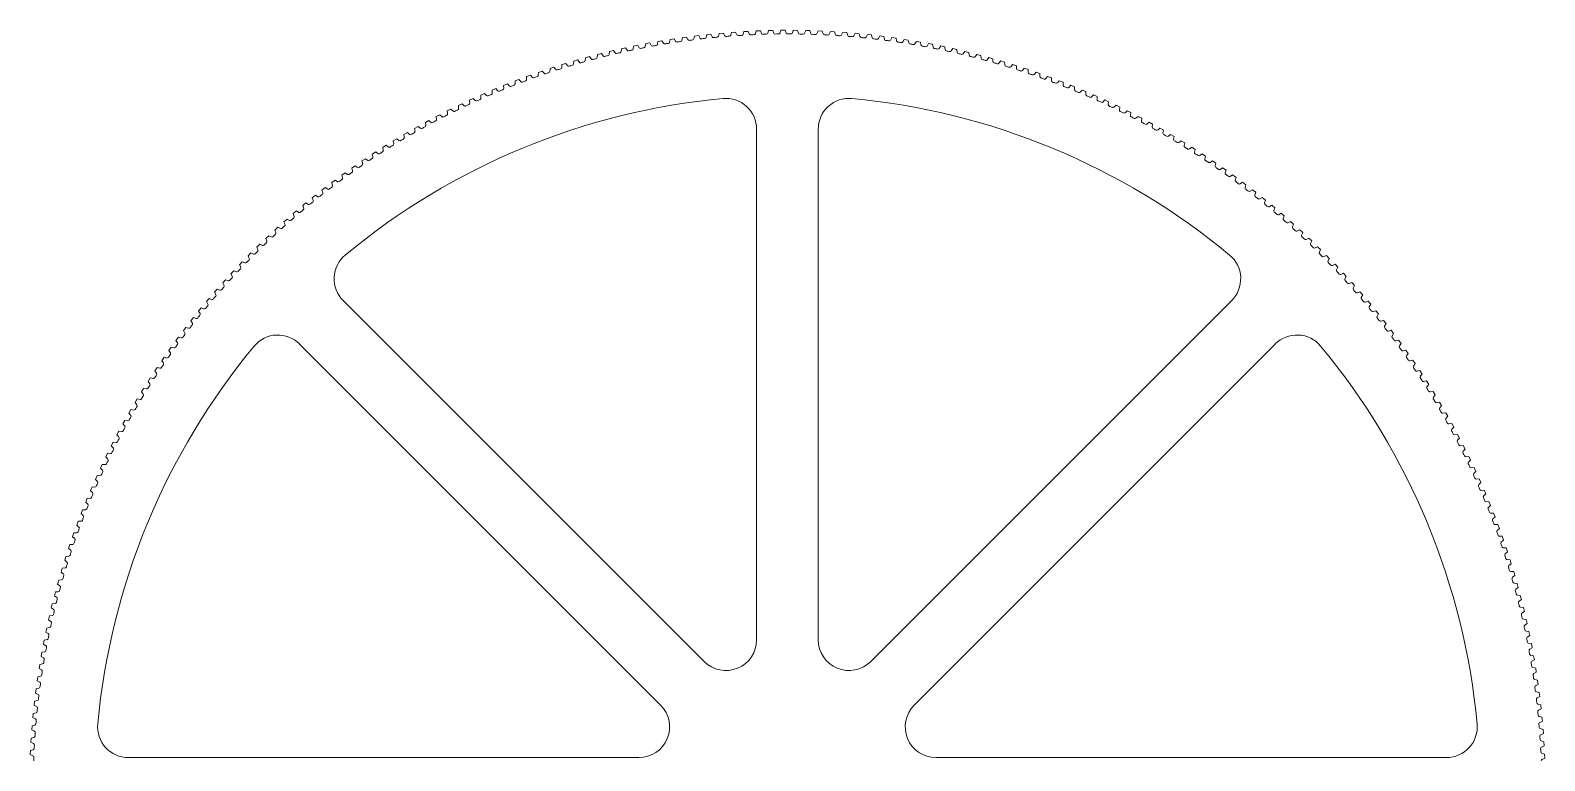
# Model space of a CAD drawing. Header units: millimetres. Extents: x -123 to 123, y -123 to 123.
# Drawn here: x -123 to 123, y 4.5 to 123.1 of the extents above; entities that cross this region are included whole.
import ezdxf

# ---------------------------------------------------------------- set-up
doc = ezdxf.new("R2010")
doc.units = ezdxf.units.MM

msp = doc.modelspace()

# ---------------------------------------------------------------- linework, layer by layer
at = {"color": 7, "linetype": 'Continuous', "lineweight": 15}
for p, q in [((-5.07, 123.04), (-5.21, 122.59)), ((-4.4, 123.06), (-5.07, 123.04)), ((-4.22, 122.63), (-4.4, 123.06)), ((-3.06, 123.1), (-3.21, 122.66)), ((-2.39, 123.12), (-3.06, 123.1)), ((-2.22, 122.68), (-2.39, 123.12)), ((-1.05, 123.14), (-1.21, 122.69)), ((-0.38, 123.14), (-1.05, 123.14)), ((-0.22, 122.7), (-0.38, 123.14)), ((0.96, 123.14), (0.8, 122.7)), ((1.63, 123.13), (0.96, 123.14)), ((1.79, 122.69), (1.63, 123.13)), ((2.97, 123.1), (2.8, 122.67)), ((3.64, 123.09), (2.97, 123.1)), ((3.79, 122.64), (3.64, 123.09)), ((4.98, 123.04), (4.8, 122.61)), ((5.65, 123.01), (4.98, 123.04)), ((-24.99, 120.58), (-25.06, 120.11)), ((-24.33, 120.71), (-24.99, 120.58)), ((-24.09, 120.31), (-24.33, 120.71)), ((-23.02, 120.97), (-23.1, 120.51)), ((-22.36, 121.09), (-23.02, 120.97)), ((-22.12, 120.69), (-22.36, 121.09)), ((-21.04, 121.33), (-21.13, 120.87)), ((-20.38, 121.44), (-21.04, 121.33)), ((-20.15, 121.03), (-20.38, 121.44)), ((-19.06, 121.66), (-19.15, 121.2)), ((-18.4, 121.76), (-19.06, 121.66)), ((-18.17, 121.35), (-18.4, 121.76)), ((-17.07, 121.95), (-17.17, 121.49)), ((-16.41, 122.04), (-17.07, 121.95)), ((-16.19, 121.63), (-16.41, 122.04)), ((-15.08, 122.21), (-15.18, 121.76)), ((-14.41, 122.29), (-15.08, 122.21)), ((-14.2, 121.88), (-14.41, 122.29)), ((-13.08, 122.44), (-13.2, 121.99)), ((-12.42, 122.51), (-13.08, 122.44)), ((-12.21, 122.09), (-12.42, 122.51)), ((-11.08, 122.64), (-11.2, 122.19)), ((-10.41, 122.7), (-11.08, 122.64)), ((-10.22, 122.27), (-10.41, 122.7)), ((-9.08, 122.8), (-9.21, 122.35)), ((-8.41, 122.85), (-9.08, 122.8)), ((-8.22, 122.42), (-8.41, 122.85)), ((-7.07, 122.94), (-7.21, 122.49)), ((-6.4, 122.97), (-7.07, 122.94)), ((-6.22, 122.54), (-6.4, 122.97)), ((5.79, 122.56), (5.65, 123.01)), ((6.99, 122.94), (6.8, 122.51)), ((7.65, 122.9), (6.99, 122.94)), ((7.79, 122.45), (7.65, 122.9)), ((8.99, 122.81), (8.8, 122.38)), ((9.66, 122.76), (8.99, 122.81)), ((9.79, 122.31), (9.66, 122.76)), ((10.99, 122.65), (10.79, 122.22)), ((11.66, 122.59), (10.99, 122.65)), ((11.78, 122.13), (11.66, 122.59)), ((12.99, 122.45), (12.79, 122.03)), ((13.66, 122.38), (12.99, 122.45)), ((13.77, 121.92), (13.66, 122.38)), ((14.99, 122.22), (14.78, 121.81)), ((15.66, 122.14), (14.99, 122.22)), ((15.76, 121.68), (15.66, 122.14)), ((16.98, 121.96), (16.76, 121.55)), ((17.65, 121.87), (16.98, 121.96)), ((17.74, 121.41), (17.65, 121.87)), ((18.97, 121.67), (18.74, 121.26)), ((19.63, 121.56), (18.97, 121.67)), ((19.72, 121.1), (19.63, 121.56)), ((20.95, 121.34), (20.72, 120.94)), ((21.61, 121.23), (20.95, 121.34)), ((21.7, 120.77), (21.61, 121.23)), ((22.93, 120.99), (22.69, 120.58)), ((23.59, 120.86), (22.93, 120.99)), ((23.66, 120.4), (23.59, 120.86)), ((24.9, 120.6), (24.66, 120.2)), ((25.56, 120.46), (24.9, 120.6)), ((-34.73, 118.14), (-34.77, 117.67)), ((-34.09, 118.33), (-34.73, 118.14)), ((-33.81, 117.95), (-34.09, 118.33)), ((-32.8, 118.69), (-32.84, 118.22)), ((-32.16, 118.87), (-32.8, 118.69)), ((-31.88, 118.48), (-32.16, 118.87)), ((-30.86, 119.21), (-30.91, 118.74)), ((-30.21, 119.38), (-30.86, 119.21)), ((-29.95, 118.99), (-30.21, 119.38)), ((-28.91, 119.7), (-28.97, 119.23)), ((-28.26, 119.85), (-28.91, 119.7)), ((-28, 119.46), (-28.26, 119.85)), ((-26.95, 120.15), (-27.02, 119.69)), ((-26.3, 120.3), (-26.95, 120.15)), ((-26.05, 119.9), (-26.3, 120.3)), ((25.63, 119.99), (25.56, 120.46)), ((26.87, 120.17), (26.61, 119.78)), ((27.52, 120.03), (26.87, 120.17)), ((27.58, 119.56), (27.52, 120.03)), ((28.83, 119.72), (28.57, 119.33)), ((29.48, 119.56), (28.83, 119.72)), ((29.53, 119.09), (29.48, 119.56)), ((30.78, 119.23), (30.51, 118.85)), ((31.42, 119.06), (30.78, 119.23)), ((31.47, 118.6), (31.42, 119.06)), ((32.72, 118.71), (32.44, 118.33)), ((33.36, 118.53), (32.72, 118.71)), ((33.4, 118.07), (33.36, 118.53)), ((34.65, 118.16), (34.37, 117.79)), ((35.29, 117.97), (34.65, 118.16)), ((-41.74, 115.85), (-42.37, 115.62)), ((-41.44, 115.49), (-41.74, 115.85)), ((-40.47, 116.3), (-40.48, 115.83)), ((-39.84, 116.52), (-40.47, 116.3)), ((-39.55, 116.15), (-39.84, 116.52)), ((-38.57, 116.94), (-38.59, 116.47)), ((-37.93, 117.15), (-38.57, 116.94)), ((-37.65, 116.78), (-37.93, 117.15)), ((-36.66, 117.56), (-36.68, 117.09)), ((-36.02, 117.75), (-36.66, 117.56)), ((-35.73, 117.38), (-36.02, 117.75)), ((35.32, 117.51), (35.29, 117.97)), ((36.57, 117.58), (36.29, 117.21)), ((37.21, 117.38), (36.57, 117.58)), ((37.23, 116.91), (37.21, 117.38)), ((38.49, 116.97), (38.2, 116.6)), ((39.12, 116.76), (38.49, 116.97)), ((39.14, 116.29), (39.12, 116.76)), ((40.39, 116.33), (40.09, 115.96)), ((41.02, 116.11), (40.39, 116.33)), ((41.03, 115.64), (41.02, 116.11)), ((42.28, 115.65), (41.98, 115.29)), ((42.91, 115.42), (42.28, 115.65)), ((-47.36, 113.67), (-47.98, 113.41)), ((-47.98, 113.41), (-47.95, 112.94)), ((-47.04, 113.32), (-47.36, 113.67)), ((-45.5, 114.43), (-46.12, 114.18)), ((-46.12, 114.18), (-46.1, 113.71)), ((-45.18, 114.08), (-45.5, 114.43)), ((-43.62, 115.15), (-44.25, 114.92)), ((-44.25, 114.92), (-44.24, 114.45)), ((-43.32, 114.8), (-43.62, 115.15)), ((-42.37, 115.62), (-42.37, 115.15)), ((42.91, 114.95), (42.91, 115.42)), ((44.17, 114.95), (43.86, 114.59)), ((44.79, 114.7), (44.17, 114.95)), ((44.78, 114.24), (44.79, 114.7)), ((46.04, 114.21), (45.72, 113.86)), ((46.66, 113.96), (46.04, 114.21)), ((46.64, 113.49), (46.66, 113.96)), ((47.89, 113.44), (47.57, 113.1)), ((48.51, 113.18), (47.89, 113.44)), ((-52.86, 111.22), (-53.47, 110.93)), ((-53.47, 110.93), (-53.42, 110.46)), ((-52.53, 110.89), (-52.86, 111.22)), ((-51.04, 112.06), (-51.65, 111.78)), ((-51.65, 111.78), (-51.61, 111.32)), ((-50.71, 111.73), (-51.04, 112.06)), ((-49.21, 112.88), (-49.82, 112.61)), ((-49.82, 112.61), (-49.79, 112.14)), ((-48.88, 112.54), (-49.21, 112.88)), ((48.49, 112.71), (48.51, 113.18)), ((49.74, 112.65), (49.41, 112.31)), ((50.35, 112.38), (49.74, 112.65)), ((50.32, 111.91), (50.35, 112.38)), ((51.57, 111.82), (51.24, 111.49)), ((52.18, 111.54), (51.57, 111.82)), ((52.14, 111.07), (52.18, 111.54)), ((53.39, 110.96), (53.05, 110.64)), ((53.99, 110.67), (53.39, 110.96)), ((-58.24, 108.5), (-58.83, 108.18)), ((-57.89, 108.18), (-58.24, 108.5)), ((-56.46, 109.43), (-57.06, 109.12)), ((-57.06, 109.12), (-57, 108.66)), ((-56.12, 109.11), (-56.46, 109.43)), ((-54.67, 110.34), (-55.27, 110.04)), ((-55.27, 110.04), (-55.22, 109.57)), ((-54.33, 110.02), (-54.67, 110.34)), ((53.94, 110.21), (53.99, 110.67)), ((55.19, 110.08), (54.85, 109.76)), ((55.79, 109.78), (55.19, 110.08)), ((55.74, 109.31), (55.79, 109.78)), ((56.98, 109.16), (56.63, 108.85)), ((57.57, 108.85), (56.98, 109.16)), ((57.51, 108.39), (57.57, 108.85)), ((-61.75, 106.54), (-62.33, 106.2)), ((-62.33, 106.2), (-62.25, 105.74)), ((-61.39, 106.24), (-61.75, 106.54)), ((-60.01, 107.53), (-60.59, 107.2)), ((-60.59, 107.2), (-60.51, 106.74)), ((-59.65, 107.22), (-60.01, 107.53)), ((-58.83, 108.18), (-58.76, 107.71)), ((-5, 24.14), (-5, 107.08)), ((5, 107.08), (5, 24.14)), ((58.76, 108.22), (58.4, 107.91)), ((59.34, 107.9), (58.76, 108.22)), ((59.27, 107.43), (59.34, 107.9)), ((60.51, 107.25), (60.16, 106.94)), ((61.1, 106.91), (60.51, 107.25)), ((61.02, 106.45), (61.1, 106.91)), ((62.26, 106.24), (61.89, 105.95)), ((62.83, 105.9), (62.26, 106.24)), ((62.75, 105.44), (62.83, 105.9)), ((-66.89, 103.39), (-67.45, 103.02)), ((-66.52, 103.1), (-66.89, 103.39)), ((-65.2, 104.46), (-65.76, 104.11)), ((-65.76, 104.11), (-65.67, 103.65)), ((-64.83, 104.18), (-65.2, 104.46)), ((-63.48, 105.51), (-64.06, 105.17)), ((-64.06, 105.17), (-63.97, 104.71)), ((-63.12, 105.22), (-63.48, 105.51)), ((63.98, 105.21), (63.61, 104.92)), ((64.55, 104.86), (63.98, 105.21)), ((64.46, 104.4), (64.55, 104.86)), ((65.69, 104.16), (65.32, 103.87)), ((66.26, 103.8), (65.69, 104.16)), ((66.15, 103.34), (66.26, 103.8)), ((-70.23, 101.15), (-70.78, 100.77)), ((-69.85, 100.88), (-70.23, 101.15)), ((-68.57, 102.28), (-69.13, 101.91)), ((-69.13, 101.91), (-69.01, 101.45)), ((-68.19, 102.01), (-68.57, 102.28)), ((-67.45, 103.02), (-67.35, 102.56)), ((67.38, 103.07), (67, 102.79)), ((67.94, 102.7), (67.38, 103.07)), ((67.83, 102.24), (67.94, 102.7)), ((69.05, 101.96), (68.67, 101.68)), ((69.61, 101.58), (69.05, 101.96)), ((69.49, 101.12), (69.61, 101.58)), ((-73.49, 98.8), (-74.03, 98.4)), ((-73.1, 98.55), (-73.49, 98.8)), ((-71.87, 99.99), (-72.42, 99.6)), ((-72.42, 99.6), (-72.29, 99.15)), ((-71.48, 99.73), (-71.87, 99.99)), ((-70.78, 100.77), (-70.66, 100.31)), ((70.71, 100.82), (70.32, 100.55)), ((71.26, 100.43), (70.71, 100.82)), ((71.13, 99.98), (71.26, 100.43)), ((72.34, 99.65), (71.95, 99.39)), ((72.89, 99.25), (72.34, 99.65)), ((72.76, 98.8), (72.89, 99.25)), ((73.96, 98.45), (73.57, 98.2)), ((74.5, 98.05), (73.96, 98.45)), ((-76.68, 96.35), (-77.2, 95.93)), ((-76.28, 96.11), (-76.68, 96.35)), ((-75.1, 97.59), (-75.63, 97.18)), ((-75.63, 97.18), (-75.48, 96.73)), ((-74.7, 97.34), (-75.1, 97.59)), ((-74.03, 98.4), (-73.9, 97.95)), ((74.36, 97.6), (74.5, 98.05)), ((75.56, 97.23), (75.16, 96.99)), ((76.09, 96.82), (75.56, 97.23)), ((75.94, 96.38), (76.09, 96.82)), ((77.13, 95.99), (76.73, 95.75)), ((77.66, 95.57), (77.13, 95.99)), ((-79.78, 93.8), (-80.29, 93.36)), ((-79.37, 93.57), (-79.78, 93.8)), ((-78.24, 95.09), (-78.76, 94.66)), ((-78.76, 94.66), (-78.6, 94.22)), ((-77.84, 94.85), (-78.24, 95.09)), ((-77.2, 95.93), (-77.05, 95.49)), ((77.5, 95.12), (77.66, 95.57)), ((78.69, 94.72), (78.28, 94.48)), ((79.2, 94.29), (78.69, 94.72)), ((79.05, 93.85), (79.2, 94.29)), ((-82.8, 91.14), (-83.3, 90.69)), ((-82.39, 90.93), (-82.8, 91.14)), ((-81.3, 92.48), (-81.81, 92.04)), ((-81.81, 92.04), (-81.63, 91.6)), ((-80.89, 92.26), (-81.3, 92.48)), ((-80.29, 93.36), (-80.13, 92.92)), ((80.23, 93.42), (79.82, 93.19)), ((80.73, 92.98), (80.23, 93.42)), ((80.57, 92.54), (80.73, 92.98)), ((81.74, 92.1), (81.33, 91.88)), ((82.24, 91.65), (81.74, 92.1)), ((82.07, 91.22), (82.24, 91.65)), ((-84.28, 89.78), (-84.77, 89.32)), ((-84.77, 89.32), (-84.58, 88.89)), ((-83.86, 89.57), (-84.28, 89.78)), ((-83.3, 90.69), (-83.12, 90.26)), ((83.23, 90.75), (82.81, 90.54)), ((83.72, 90.3), (83.23, 90.75)), ((83.54, 89.86), (83.72, 90.3)), ((84.7, 89.38), (84.28, 89.17)), ((85.19, 88.92), (84.7, 89.38)), ((85, 88.49), (85.19, 88.92)), ((-87.16, 86.98), (-87.64, 86.51)), ((-87.64, 86.51), (-87.44, 86.08)), ((-86.74, 86.79), (-87.16, 86.98)), ((-85.73, 88.39), (-86.21, 87.93)), ((-86.21, 87.93), (-86.02, 87.5)), ((-85.31, 88.19), (-85.73, 88.39)), ((86.15, 87.99), (85.73, 87.79)), ((86.63, 87.52), (86.15, 87.99)), ((86.43, 87.09), (86.63, 87.52)), ((87.57, 86.57), (87.15, 86.38)), ((88.04, 86.09), (87.57, 86.57)), ((-89.96, 84.09), (-90.41, 83.6)), ((-89.52, 83.91), (-89.96, 84.09)), ((-88.57, 85.55), (-89.04, 85.07)), ((-89.04, 85.07), (-88.83, 84.64)), ((-88.14, 85.36), (-88.57, 85.55)), ((87.84, 85.67), (88.04, 86.09)), ((88.97, 85.13), (88.54, 84.94)), ((89.44, 84.64), (88.97, 85.13)), ((89.23, 84.22), (89.44, 84.64)), ((90.35, 83.67), (89.92, 83.49)), ((90.81, 83.17), (90.35, 83.67)), ((-91.32, 82.61), (-91.76, 82.11)), ((-91.76, 82.11), (-91.54, 81.7)), ((-90.88, 82.44), (-91.32, 82.61)), ((-90.41, 83.6), (-90.2, 83.18)), ((90.59, 82.76), (90.81, 83.17)), ((91.71, 82.18), (91.27, 82.01)), ((92.15, 81.68), (91.71, 82.18)), ((91.93, 81.27), (92.15, 81.68)), ((-93.96, 79.59), (-94.39, 79.08)), ((-94.39, 79.08), (-94.16, 78.67)), ((-93.52, 79.43), (-93.96, 79.59)), ((-92.65, 81.11), (-93.09, 80.61)), ((-93.09, 80.61), (-92.86, 80.2)), ((-92.21, 80.94), (-92.65, 81.11)), ((-72.18, 79.25), (-13.54, 20.61)), ((13.54, 20.61), (72.18, 79.25)), ((93.03, 80.67), (92.6, 80.51)), ((93.47, 80.17), (93.03, 80.67)), ((93.24, 79.76), (93.47, 80.17)), ((94.34, 79.14), (93.9, 78.98)), ((94.77, 78.63), (94.34, 79.14)), ((-96.51, 76.48), (-96.93, 75.95)), ((-96.06, 76.33), (-96.51, 76.48)), ((-95.25, 78.04), (-95.67, 77.53)), ((-95.67, 77.53), (-95.43, 77.12)), ((-94.81, 77.89), (-95.25, 78.04)), ((94.53, 78.22), (94.77, 78.63)), ((95.62, 77.59), (95.17, 77.44)), ((96.04, 77.07), (95.62, 77.59)), ((95.8, 76.67), (96.04, 77.07)), ((-97.75, 74.89), (-98.15, 74.36)), ((-98.15, 74.36), (-97.9, 73.97)), ((-97.3, 74.76), (-97.75, 74.89)), ((-96.93, 75.95), (-96.68, 75.55)), ((96.87, 76.02), (96.42, 75.88)), ((97.28, 75.49), (96.87, 76.02)), ((97.03, 75.1), (97.28, 75.49)), ((98.1, 74.43), (97.65, 74.29)), ((98.5, 73.9), (98.1, 74.43)), ((98.25, 73.5), (98.5, 73.9)), ((-100.14, 71.67), (-100.53, 71.12)), ((-99.69, 71.54), (-100.14, 71.67)), ((-98.95, 73.29), (-99.35, 72.75)), ((-99.35, 72.75), (-99.09, 72.36)), ((-98.5, 73.16), (-98.95, 73.29)), ((-20.61, 13.54), (-79.25, 72.18)), ((79.25, 72.18), (20.61, 13.54)), ((99.3, 72.82), (98.85, 72.69)), ((99.7, 72.28), (99.3, 72.82)), ((99.43, 71.89), (99.7, 72.28)), ((-101.29, 70.02), (-101.67, 69.47)), ((-101.67, 69.47), (-101.4, 69.09)), ((-100.84, 69.9), (-101.29, 70.02)), ((-100.53, 71.12), (-100.26, 70.73)), ((100.48, 71.19), (100.02, 71.07)), ((100.86, 70.64), (100.48, 71.19)), ((100.59, 70.26), (100.86, 70.64)), ((101.62, 69.54), (101.17, 69.43)), ((102, 68.99), (101.62, 69.54)), ((101.73, 68.61), (102, 68.99)), ((-103.53, 66.68), (-103.89, 66.11)), ((-103.07, 66.58), (-103.53, 66.68)), ((-102.42, 68.36), (-102.79, 67.8)), ((-102.79, 67.8), (-102.51, 67.42)), ((-101.97, 68.25), (-102.42, 68.36)), ((102.75, 67.87), (102.29, 67.77)), ((103.11, 67.31), (102.75, 67.87)), ((102.83, 66.94), (103.11, 67.31)), ((-104.6, 64.98), (-104.95, 64.41)), ((-104.95, 64.41), (-104.66, 64.04)), ((-104.14, 64.89), (-104.6, 64.98)), ((-103.89, 66.11), (-103.6, 65.74)), ((103.84, 66.19), (103.38, 66.09)), ((104.2, 65.62), (103.84, 66.19)), ((103.91, 65.25), (104.2, 65.62)), ((104.91, 64.48), (104.45, 64.39)), ((105.25, 63.91), (104.91, 64.48)), ((-106.66, 61.53), (-107, 60.95)), ((-106.2, 61.45), (-106.66, 61.53)), ((-105.65, 63.26), (-105.99, 62.69)), ((-105.99, 62.69), (-105.69, 62.33)), ((-105.18, 63.18), (-105.65, 63.26)), ((104.96, 63.55), (105.25, 63.91)), ((105.94, 62.76), (105.48, 62.68)), ((106.28, 62.19), (105.94, 62.76)), ((105.99, 61.82), (106.28, 62.19)), ((-107.65, 59.78), (-107.98, 59.2)), ((-107.98, 59.2), (-107.67, 58.84)), ((-107.19, 59.71), (-107.65, 59.78)), ((-107, 60.95), (-106.69, 60.59)), ((106.95, 61.03), (106.49, 60.95)), ((107.28, 60.44), (106.95, 61.03)), ((106.98, 60.09), (107.28, 60.44)), ((107.94, 59.27), (107.47, 59.2)), ((108.26, 58.69), (107.94, 59.27)), ((-108.62, 58.02), (-108.93, 57.43)), ((-108.93, 57.43), (-108.62, 57.08)), ((-108.15, 57.95), (-108.62, 58.02)), ((107.95, 58.33), (108.26, 58.69)), ((108.89, 57.5), (108.42, 57.44)), ((108.88, 56.56), (109.2, 56.91)), ((109.2, 56.91), (108.89, 57.5)), ((-110.45, 54.44), (-110.75, 53.84)), ((-109.98, 54.39), (-110.45, 54.44)), ((-109.55, 56.24), (-109.85, 55.64)), ((-109.85, 55.64), (-109.53, 55.3)), ((-109.08, 56.18), (-109.55, 56.24)), ((109.81, 55.72), (109.35, 55.66)), ((109.79, 54.78), (110.11, 55.12)), ((110.11, 55.12), (109.81, 55.72)), ((-111.32, 52.63), (-111.61, 52.03)), ((-111.61, 52.03), (-111.28, 51.69)), ((-110.86, 52.59), (-111.32, 52.63)), ((-110.75, 53.84), (-110.42, 53.5)), ((110.71, 53.92), (110.24, 53.87)), ((110.67, 52.98), (111, 53.32)), ((111, 53.32), (110.71, 53.92)), ((111.57, 52.11), (111.1, 52.07)), ((111.85, 51.5), (111.57, 52.11)), ((-112.17, 50.81), (-112.44, 50.2)), ((-112.44, 50.2), (-112.11, 49.87)), ((-111.7, 50.77), (-112.17, 50.81)), ((111.52, 51.17), (111.85, 51.5)), ((112.41, 50.28), (111.94, 50.25)), ((112.34, 49.34), (112.68, 49.67)), ((112.68, 49.67), (112.41, 50.28)), ((-113.77, 47.12), (-114.02, 46.5)), ((-113.3, 47.1), (-113.77, 47.12)), ((-112.98, 48.97), (-113.25, 48.36)), ((-113.25, 48.36), (-112.91, 48.04)), ((-112.51, 48.95), (-112.98, 48.97)), ((113.21, 48.44), (112.74, 48.41)), ((113.13, 47.5), (113.48, 47.82)), ((113.48, 47.82), (113.21, 48.44)), ((-114.52, 45.26), (-114.77, 44.64)), ((-114.77, 44.64), (-114.41, 44.32)), ((-114.05, 45.25), (-114.52, 45.26)), ((-114.02, 46.5), (-113.68, 46.19)), ((113.99, 46.58), (113.52, 46.57)), ((113.89, 45.65), (114.24, 45.96)), ((114.24, 45.96), (113.99, 46.58)), ((114.73, 44.72), (114.26, 44.71)), ((114.98, 44.09), (114.73, 44.72)), ((-115.24, 43.38), (-115.48, 42.76)), ((-115.48, 42.76), (-115.12, 42.45)), ((-114.78, 43.38), (-115.24, 43.38)), ((114.62, 43.78), (114.98, 44.09)), ((115.45, 42.84), (114.98, 42.84)), ((115.32, 41.91), (115.68, 42.21)), ((115.68, 42.21), (115.45, 42.84)), ((-116.6, 39.6), (-116.81, 38.97)), ((-116.13, 39.61), (-116.6, 39.6)), ((-115.94, 41.5), (-116.16, 40.87)), ((-116.16, 40.87), (-115.8, 40.57)), ((-115.47, 41.5), (-115.94, 41.5)), ((116.13, 40.95), (115.66, 40.95)), ((115.99, 40.02), (116.35, 40.32)), ((116.35, 40.32), (116.13, 40.95)), ((-117.23, 37.69), (-117.43, 37.05)), ((-117.43, 37.05), (-117.06, 36.77)), ((-116.76, 37.71), (-117.23, 37.69)), ((-116.81, 38.97), (-116.45, 38.67)), ((116.78, 39.05), (116.32, 39.06)), ((116.63, 38.12), (117, 38.41)), ((117, 38.41), (116.78, 39.05)), ((117.41, 37.14), (116.94, 37.16)), ((117.61, 36.5), (117.41, 37.14)), ((-117.83, 35.77), (-118.02, 35.13)), ((-118.02, 35.13), (-117.65, 34.85)), ((-117.36, 35.8), (-117.83, 35.77)), ((117.23, 36.21), (117.61, 36.5)), ((118, 35.22), (117.53, 35.25)), ((117.81, 34.29), (118.19, 34.57)), ((118.19, 34.57), (118, 35.22)), ((-118.4, 33.85), (-118.58, 33.2)), ((-118.58, 33.2), (-118.2, 32.93)), ((-117.93, 33.88), (-118.4, 33.85)), ((118.56, 33.29), (118.09, 33.32)), ((118.35, 32.37), (118.74, 32.64)), ((118.74, 32.64), (118.56, 33.29)), ((-119.44, 29.96), (-119.6, 29.31)), ((-118.97, 30.01), (-119.44, 29.96)), ((-118.93, 31.91), (-119.11, 31.26)), ((-119.11, 31.26), (-118.72, 30.99)), ((-118.47, 31.95), (-118.93, 31.91)), ((119.08, 31.35), (118.62, 31.39)), ((118.87, 30.43), (119.25, 30.7)), ((119.25, 30.7), (119.08, 31.35)), ((-119.91, 28.01), (-120.06, 27.36)), ((-120.06, 27.36), (-119.67, 27.1)), ((-119.45, 28.07), (-119.91, 28.01)), ((-119.6, 29.31), (-119.21, 29.05)), ((119.58, 29.4), (119.11, 29.45)), ((119.35, 28.49), (119.74, 28.75)), ((119.74, 28.75), (119.58, 29.4)), ((120.04, 27.44), (119.58, 27.5)), ((120.19, 26.79), (120.04, 27.44)), ((-120.35, 26.05), (-120.49, 25.4)), ((-120.49, 25.4), (-120.1, 25.15)), ((-119.89, 26.12), (-120.35, 26.05)), ((119.8, 26.54), (120.19, 26.79)), ((120.47, 25.48), (120.01, 25.55)), ((120.21, 24.58), (120.61, 24.83)), ((120.61, 24.83), (120.47, 25.48)), ((-120.68, 22.19), (-121.14, 22.11)), ((-120.76, 24.08), (-120.89, 23.43)), ((-120.89, 23.43), (-120.49, 23.18)), ((-120.3, 24.16), (-120.76, 24.08)), ((120.87, 23.51), (120.41, 23.59)), ((120.6, 22.61), (121, 22.85)), ((121, 22.85), (120.87, 23.51)), ((-121.48, 20.13), (-121.59, 19.47)), ((-121.02, 20.22), (-121.48, 20.13)), ((-121.14, 22.11), (-121.26, 21.45)), ((-121.26, 21.45), (-120.85, 21.21)), ((121.24, 21.54), (120.78, 21.62)), ((120.95, 20.64), (121.36, 20.88)), ((121.36, 20.88), (121.24, 21.54)), ((-121.8, 18.14), (-121.89, 17.48)), ((-121.89, 17.48), (-121.48, 17.26)), ((-121.34, 18.24), (-121.8, 18.14)), ((-121.59, 19.47), (-121.18, 19.24)), ((121.58, 19.55), (121.12, 19.64)), ((121.27, 18.67), (121.68, 18.89)), ((121.88, 17.57), (121.42, 17.67)), ((121.68, 18.89), (121.58, 19.55)), ((121.97, 16.9), (121.88, 17.57)), ((-122.08, 16.15), (-122.16, 15.49)), ((-122.16, 15.49), (-121.75, 15.27)), ((-121.62, 16.26), (-122.08, 16.15)), ((121.56, 16.68), (121.97, 16.9)), ((122.15, 15.58), (121.69, 15.68)), ((121.82, 14.7), (122.23, 14.91)), ((122.23, 14.91), (122.15, 15.58)), ((-122.32, 14.16), (-122.4, 13.49)), ((-122.4, 13.49), (-121.98, 13.29)), ((-121.87, 14.27), (-122.32, 14.16)), ((122.39, 13.58), (121.93, 13.69)), ((122.04, 12.71), (122.46, 12.92)), ((122.46, 12.92), (122.39, 13.58)), ((-122.72, 10.16), (-122.77, 9.49)), ((-122.27, 10.29), (-122.72, 10.16)), ((-122.54, 12.16), (-122.6, 11.49)), ((-122.6, 11.49), (-122.18, 11.29)), ((-122.08, 12.28), (-122.54, 12.16)), ((122.59, 11.58), (122.14, 11.7)), ((122.23, 10.71), (122.66, 10.91)), ((122.66, 10.91), (122.59, 11.58)), ((-122.87, 8.16), (-122.91, 7.49)), ((-122.91, 7.49), (-122.48, 7.3)), ((-122.42, 8.29), (-122.87, 8.16)), ((-122.77, 9.49), (-122.35, 9.3)), ((122.77, 9.58), (122.32, 9.71)), ((122.39, 8.72), (122.82, 8.91)), ((122.91, 7.58), (122.46, 7.71)), ((122.82, 8.91), (122.77, 9.58)), ((122.95, 6.91), (122.91, 7.58)), ((-122.99, 6.15), (-123.02, 5.48)), ((-123.02, 5.48), (-122.59, 5.3)), ((-122.54, 6.29), (-122.99, 6.15)), ((-107.08, 5), (-24.14, 5)), ((24.14, 5), (107.08, 5)), ((122.52, 6.72), (122.95, 6.91)), ((123.01, 5.57), (122.57, 5.71)), ((123.04, 4.9), (123.01, 5.57)), ((122.61, 4.72), (123.04, 4.9))]:
    msp.add_line(p, q, dxfattribs=at)
for centre, radius, start, end in [((-21.92, 120.81), 0.23, 210.6178, 280.2857), ((0, 0), 122.55, 100.0148, 100.2857), ((-21.35, 120.91), 0.23, 280.0148, 349.6827), ((-19.95, 121.15), 0.23, 209.6827, 279.3506), ((0, 0), 122.55, 99.0798, 99.3506), ((-19.38, 121.24), 0.23, 279.0798, 348.7477), ((-17.97, 121.46), 0.23, 208.7477, 278.4156), ((0, 0), 122.55, 98.1447, 98.4156), ((-17.39, 121.54), 0.23, 278.1447, 347.8126), ((-15.98, 121.73), 0.23, 207.8126, 277.4805), ((0, 0), 122.55, 97.2096, 97.4805), ((-15.41, 121.81), 0.23, 277.2096, 346.8775), ((-14, 121.98), 0.23, 206.8775, 276.5455), ((0, 0), 122.55, 96.2746, 96.5455), ((-13.42, 122.04), 0.23, 276.2746, 345.9425), ((-12, 122.19), 0.23, 205.9425, 275.6104), ((0, 0), 122.55, 95.3395, 95.6104), ((-11.43, 122.25), 0.23, 275.3395, 345.0074), ((-10.01, 122.37), 0.23, 205.0074, 274.6753), ((0, 0), 122.55, 94.4044, 94.6753), ((-9.43, 122.42), 0.23, 274.4044, 344.0723), ((-8.01, 122.52), 0.23, 204.0723, 273.7403), ((0, 0), 122.55, 93.4694, 93.7403), ((-7.43, 122.55), 0.23, 273.4694, 343.1373), ((-6.01, 122.63), 0.23, 203.1373, 272.8052), ((0, 0), 122.55, 92.5343, 92.8052), ((-5.43, 122.66), 0.23, 272.5343, 342.2022), ((-4.01, 122.71), 0.23, 202.2022, 271.8701), ((0, 0), 122.55, 91.5992, 91.8701), ((-3.43, 122.73), 0.23, 271.5992, 341.2672), ((-2, 122.76), 0.23, 201.2672, 270.9351), ((0, 0), 122.55, 90.6642, 90.9351), ((-1.42, 122.77), 0.23, 270.6642, 340.3321), ((0, 122.78), 0.23, 200.3321, 270), ((0, 0), 122.55, 89.7291, 90), ((0.58, 122.78), 0.23, 269.7291, 339.397), ((2, 122.76), 0.23, 199.397, 269.0649), ((0, 0), 122.55, 88.794, 89.0649), ((2.58, 122.75), 0.23, 268.794, 338.462), ((4.01, 122.71), 0.23, 198.462, 268.1299), ((0, 0), 122.55, 87.859, 88.1299), ((4.59, 122.69), 0.23, 267.859, 337.5269), ((6.01, 122.63), 0.23, 197.5269, 267.1948), ((0, 0), 122.55, 86.9239, 87.1948), ((6.59, 122.6), 0.23, 266.9239, 336.5918), ((8.01, 122.52), 0.23, 196.5918, 266.2597), ((0, 0), 122.55, 85.9889, 86.2597), ((8.59, 122.48), 0.23, 265.9889, 335.6568), ((10.01, 122.37), 0.23, 195.6568, 265.3247), ((0, 0), 122.55, 85.0538, 85.3247), ((10.59, 122.32), 0.23, 265.0538, 334.7217), ((12, 122.19), 0.23, 194.7217, 264.3896), ((0, 0), 122.55, 84.1187, 84.3896), ((12.58, 122.13), 0.23, 264.1187, 333.7866), ((14, 121.98), 0.23, 193.7866, 263.4545), ((0, 0), 122.55, 83.1837, 83.4545), ((14.57, 121.91), 0.23, 263.1837, 332.8516), ((15.98, 121.73), 0.23, 192.8516, 262.5195), ((0, 0), 122.55, 82.2486, 82.5195), ((16.56, 121.66), 0.23, 262.2486, 331.9165), ((17.97, 121.46), 0.23, 191.9165, 261.5844), ((0, 0), 122.55, 81.3135, 81.5844), ((18.54, 121.37), 0.23, 261.3135, 330.9814), ((19.95, 121.15), 0.23, 190.9814, 260.6494), ((0, 0), 122.55, 80.3785, 80.6494), ((20.52, 121.05), 0.23, 260.3785, 330.0464), ((21.92, 120.81), 0.23, 190.0464, 259.7143), ((0, 0), 122.55, 79.4434, 79.7143), ((22.49, 120.7), 0.23, 259.4434, 329.1113), ((-33.07, 118.24), 0.23, 285.6252, 355.2931), ((-31.7, 118.62), 0.23, 215.2931, 284.961), ((0, 0), 122.55, 104.6901, 104.961), ((-31.14, 118.77), 0.23, 284.6901, 354.3581), ((-29.76, 119.12), 0.23, 214.3581, 284.026), ((0, 0), 122.55, 103.7551, 104.026), ((-29.19, 119.26), 0.23, 283.7551, 353.423), ((-27.81, 119.59), 0.23, 213.423, 283.0909), ((0, 0), 122.55, 102.82, 103.0909), ((-27.24, 119.72), 0.23, 282.82, 352.4879), ((-25.85, 120.03), 0.23, 212.4879, 282.1558), ((0, 0), 122.55, 101.885, 102.1558), ((-25.29, 120.15), 0.23, 281.885, 351.5529), ((-23.89, 120.43), 0.23, 211.5529, 281.2208), ((0, 0), 122.55, 100.9499, 101.2208), ((-23.32, 120.54), 0.23, 280.9499, 350.6178), ((23.89, 120.43), 0.23, 189.1113, 258.7792), ((0, 0), 122.55, 78.5083, 78.7792), ((24.46, 120.32), 0.23, 258.5083, 328.1762), ((25.85, 120.03), 0.23, 188.1762, 257.8442), ((0, 0), 122.55, 77.5733, 77.8442), ((26.42, 119.9), 0.23, 257.5733, 327.2412), ((27.81, 119.59), 0.23, 187.2412, 256.9091), ((0, 0), 122.55, 76.6382, 76.9091), ((28.37, 119.46), 0.23, 256.6382, 326.3061), ((29.76, 119.12), 0.23, 186.3061, 255.974), ((0, 0), 122.55, 75.7031, 75.974), ((30.32, 118.98), 0.23, 255.7031, 325.371), ((31.7, 118.62), 0.23, 185.371, 255.039), ((0, 0), 122.55, 74.7681, 75.039), ((32.26, 118.47), 0.23, 254.7681, 324.436), ((-40.71, 115.83), 0.23, 289.3655, 359.0334), ((-39.37, 116.3), 0.23, 219.0334, 288.7013), ((0, 0), 122.55, 108.4304, 108.7013), ((-38.82, 116.48), 0.23, 288.4304, 358.0983), ((-37.46, 116.92), 0.23, 218.0983, 287.7662), ((0, 0), 122.55, 107.4953, 107.7662), ((-36.91, 117.1), 0.23, 287.4953, 357.1633), ((-35.55, 117.52), 0.23, 217.1633, 286.8312), ((0, 0), 122.55, 106.5603, 106.8312), ((-35, 117.69), 0.23, 286.5603, 356.2282), ((-33.63, 118.08), 0.23, 216.2282, 285.8961), ((0, 0), 122.55, 105.6252, 105.8961), ((33.63, 118.08), 0.23, 184.436, 254.1039), ((0, 0), 122.55, 73.833, 74.1039), ((34.19, 117.92), 0.23, 253.833, 323.5009), ((35.55, 117.52), 0.23, 183.5009, 253.1688), ((0, 0), 122.55, 72.8979, 73.1688), ((36.11, 117.35), 0.23, 252.8979, 322.5659), ((37.46, 116.92), 0.23, 182.5659, 252.2338), ((0, 0), 122.55, 71.9629, 72.2338), ((38.02, 116.75), 0.23, 251.9629, 321.6308), ((39.37, 116.3), 0.23, 181.6308, 251.2987), ((0, 0), 122.55, 71.0278, 71.2987), ((39.92, 116.11), 0.23, 251.0278, 320.6957), ((-46.87, 113.48), 0.23, 222.7736, 292.4416), ((0, 0), 122.55, 112.1707, 112.4416), ((-46.33, 113.7), 0.23, 292.1707, 1.8386), ((-45.01, 114.23), 0.23, 221.8386, 291.5065), ((0, 0), 122.55, 111.2356, 111.5065), ((-44.47, 114.44), 0.23, 291.2356, 0.9035), ((-43.14, 114.95), 0.23, 220.9035, 290.5714), ((0, 0), 122.55, 110.3005, 110.5714), ((-42.6, 115.15), 0.23, 290.3005, 359.9685), ((-41.26, 115.64), 0.23, 219.9685, 289.6364), ((0, 0), 122.55, 109.3655, 109.6364), ((41.26, 115.64), 0.23, 180.6957, 250.3636), ((0, 0), 122.55, 70.0927, 70.3636), ((41.81, 115.44), 0.23, 250.0927, 319.7607), ((43.14, 114.95), 0.23, 179.7607, 249.4286), ((0, 0), 122.55, 69.1577, 69.4286), ((43.68, 114.75), 0.23, 249.1577, 318.8256), ((45.01, 114.23), 0.23, 178.8256, 248.4935), ((0, 0), 122.55, 68.2226, 68.4935), ((45.55, 114.02), 0.23, 248.2226, 317.8905), ((46.87, 113.48), 0.23, 177.8905, 247.5584), ((0, 0), 122.55, 67.2876, 67.5584), ((0, 0), 112.55, 95.3351, 129.6649), ((-52.37, 111.05), 0.23, 225.5788, 295.2468), ((0, 0), 122.55, 114.9759, 115.2468), ((-51.84, 111.3), 0.23, 294.9759, 4.6438), ((-50.55, 111.89), 0.23, 224.6438, 294.3117), ((0, 0), 122.55, 114.0408, 114.3117), ((-50.02, 112.13), 0.23, 294.0408, 3.7087), ((-48.72, 112.7), 0.23, 223.7087, 293.3766), ((0, 0), 122.55, 113.1057, 113.3766), ((-48.18, 112.93), 0.23, 293.1057, 2.7736), ((-10, 107.08), 5, 0, 95.3351), ((10, 107.08), 5, 84.6649, 180), ((0, 0), 112.55, 50.3351, 84.6649), ((47.41, 113.26), 0.23, 247.2876, 316.9555), ((48.72, 112.7), 0.23, 176.9555, 246.6234), ((0, 0), 122.55, 66.3525, 66.6234), ((49.25, 112.47), 0.23, 246.3525, 316.0204), ((50.55, 111.89), 0.23, 176.0204, 245.6883), ((0, 0), 122.55, 65.4174, 65.6883), ((51.08, 111.65), 0.23, 245.4174, 315.0853), ((52.37, 111.05), 0.23, 175.0853, 244.7532), ((0, 0), 122.55, 64.4824, 64.7532), ((0, 0), 122.55, 117.7811, 118.0519), ((-57.23, 108.63), 0.23, 297.7811, 7.449), ((-55.96, 109.28), 0.23, 227.449, 297.1169), ((0, 0), 122.55, 116.846, 117.1169), ((-55.45, 109.55), 0.23, 296.846, 6.5139), ((-54.17, 110.18), 0.23, 226.5139, 296.1818), ((0, 0), 122.55, 115.9109, 116.1818), ((-53.65, 110.44), 0.23, 295.9109, 5.5788), ((52.89, 110.8), 0.23, 244.4824, 314.1503), ((54.17, 110.18), 0.23, 174.1503, 243.8182), ((0, 0), 122.55, 63.5473, 63.8182), ((54.69, 109.92), 0.23, 243.5473, 313.2152), ((55.96, 109.28), 0.23, 173.2152, 242.8831), ((0, 0), 122.55, 62.6122, 62.8831), ((56.48, 109.02), 0.23, 242.6122, 312.2801), ((57.74, 108.36), 0.23, 172.2801, 241.9481), ((-61.24, 106.41), 0.23, 230.2542, 299.9221), ((0, 0), 122.55, 119.6512, 119.9221), ((-60.74, 106.7), 0.23, 299.6512, 9.3191), ((-59.5, 107.4), 0.23, 229.3191, 298.987), ((0, 0), 122.55, 118.7161, 118.987), ((-58.99, 107.68), 0.23, 298.7161, 8.384), ((-57.74, 108.36), 0.23, 228.384, 298.0519), ((0, 0), 122.55, 61.6772, 61.9481), ((58.25, 108.08), 0.23, 241.6772, 311.3451), ((59.5, 107.4), 0.23, 171.3451, 241.013), ((0, 0), 122.55, 60.7421, 61.013), ((60.01, 107.12), 0.23, 240.7421, 310.41), ((61.24, 106.41), 0.23, 170.41, 240.0779), ((0, 0), 122.55, 59.807, 60.0779), ((61.75, 106.12), 0.23, 239.807, 309.4749), ((0, 0), 122.55, 122.4564, 122.7273), ((-65.89, 103.6), 0.23, 302.4564, 12.1243), ((-64.69, 104.36), 0.23, 232.1243, 301.7922), ((0, 0), 122.55, 121.5213, 121.7922), ((-64.19, 104.66), 0.23, 301.5213, 11.1892), ((-62.97, 105.4), 0.23, 231.1892, 300.8571), ((0, 0), 122.55, 120.5863, 120.8571), ((-62.47, 105.7), 0.23, 300.5863, 10.2542), ((62.97, 105.4), 0.23, 169.4749, 239.1429), ((0, 0), 122.55, 58.872, 59.1429), ((63.47, 105.1), 0.23, 238.872, 308.5399), ((64.69, 104.36), 0.23, 168.5399, 238.2078), ((0, 0), 122.55, 57.9369, 58.2078), ((65.18, 104.05), 0.23, 237.9369, 307.6048), ((0, 0), 122.55, 124.3265, 124.5974), ((-69.24, 101.4), 0.23, 304.3265, 13.9944), ((-68.06, 102.19), 0.23, 233.9944, 303.6623), ((0, 0), 122.55, 123.3914, 123.6623), ((-67.57, 102.51), 0.23, 303.3914, 13.0594), ((-66.38, 103.29), 0.23, 233.0594, 302.7273), ((66.38, 103.29), 0.23, 167.6048, 237.2727), ((0, 0), 122.55, 57.0018, 57.2727), ((66.87, 102.97), 0.23, 237.0018, 306.6698), ((68.06, 102.19), 0.23, 166.6698, 236.3377), ((0, 0), 122.55, 56.0668, 56.3377), ((68.54, 101.87), 0.23, 236.0668, 305.7347), ((69.71, 101.07), 0.23, 165.7347, 235.4026), ((-72.98, 98.74), 0.23, 236.7996, 306.4675), ((0, 0), 122.55, 126.1966, 126.4675), ((-72.51, 99.08), 0.23, 306.1966, 15.8646), ((-71.35, 99.92), 0.23, 235.8646, 305.5325), ((0, 0), 122.55, 125.2616, 125.5325), ((-70.88, 100.25), 0.23, 305.2616, 14.9295), ((-69.71, 101.07), 0.23, 234.9295, 304.5974), ((0, 0), 122.55, 55.1317, 55.4026), ((70.19, 100.74), 0.23, 235.1317, 304.7996), ((71.35, 99.92), 0.23, 164.7996, 234.4675), ((0, 0), 122.55, 54.1966, 54.4675), ((71.83, 99.58), 0.23, 234.1966, 303.8646), ((72.98, 98.74), 0.23, 163.8646, 233.5325), ((0, 0), 122.55, 53.2616, 53.5325), ((-76.16, 96.3), 0.23, 238.6698, 308.3377), ((0, 0), 122.55, 128.0668, 128.3377), ((-75.7, 96.66), 0.23, 308.0668, 17.7347), ((-74.58, 97.53), 0.23, 237.7347, 307.4026), ((0, 0), 122.55, 127.1317, 127.4026), ((-74.12, 97.89), 0.23, 307.1317, 16.7996), ((73.44, 98.39), 0.23, 233.2616, 302.9295), ((74.58, 97.53), 0.23, 162.9295, 232.5974), ((0, 0), 122.55, 52.3265, 52.5974), ((75.04, 97.18), 0.23, 232.3265, 301.9944), ((76.16, 96.3), 0.23, 161.9944, 231.6623), ((0, 0), 122.55, 51.3914, 51.6623), ((-79.26, 93.77), 0.23, 240.5399, 310.2078), ((0, 0), 122.55, 129.9369, 130.2078), ((-78.82, 94.14), 0.23, 309.9369, 19.6048), ((-77.72, 95.05), 0.23, 239.6048, 309.2727), ((0, 0), 122.55, 129.0018, 129.2727), ((-77.27, 95.41), 0.23, 309.0018, 18.6698), ((76.61, 95.94), 0.23, 231.3914, 301.0594), ((77.72, 95.05), 0.23, 161.0594, 230.7273), ((0, 0), 122.55, 50.4564, 50.7273), ((78.17, 94.68), 0.23, 230.4564, 300.1243), ((79.26, 93.77), 0.23, 160.1243, 229.7922), ((0, 0), 122.55, 49.5213, 49.7922), ((0, 0), 122.55, 131.807, 132.0779), ((-81.85, 91.52), 0.23, 311.807, 21.4749), ((-80.78, 92.46), 0.23, 241.4749, 311.1429), ((0, 0), 122.55, 130.872, 131.1429), ((-80.34, 92.84), 0.23, 310.872, 20.5399), ((79.7, 93.39), 0.23, 229.5213, 299.1892), ((80.78, 92.46), 0.23, 159.1892, 228.8571), ((0, 0), 122.55, 48.5863, 48.8571), ((81.22, 92.08), 0.23, 228.5863, 298.2542), ((82.28, 91.13), 0.23, 158.2542, 227.9221), ((0, 0), 122.55, 133.6772, 133.9481), ((-84.79, 88.8), 0.23, 313.6772, 23.3451), ((-83.76, 89.78), 0.23, 243.3451, 313.013), ((0, 0), 122.55, 132.7421, 133.013), ((-83.33, 90.17), 0.23, 312.7421, 22.41), ((-82.28, 91.13), 0.23, 242.41, 312.0779), ((0, 0), 122.55, 47.6512, 47.9221), ((82.71, 90.74), 0.23, 227.6512, 297.3191), ((83.76, 89.78), 0.23, 157.3191, 226.987), ((0, 0), 122.55, 46.7161, 46.987), ((84.18, 89.38), 0.23, 226.7161, 296.384), ((-86.64, 87), 0.23, 245.2152, 314.8831), ((0, 0), 122.55, 134.6122, 134.8831), ((-86.23, 87.4), 0.23, 314.6122, 24.2801), ((-85.21, 88.4), 0.23, 244.2801, 313.9481), ((-68.65, 82.79), 5, 129.6649, 225), ((68.65, 82.79), 5, 315, 50.3351), ((85.21, 88.4), 0.23, 156.384, 226.0519), ((0, 0), 122.55, 45.7811, 46.0519), ((85.63, 87.99), 0.23, 225.7811, 295.449), ((86.64, 87), 0.23, 155.449, 225.1169), ((0, 0), 122.55, 44.846, 45.1169), ((87.05, 86.58), 0.23, 224.846, 294.5139), ((-89.43, 84.12), 0.23, 247.0853, 316.7532), ((0, 0), 122.55, 136.4824, 136.7532), ((-89.03, 84.54), 0.23, 316.4824, 26.1503), ((-88.05, 85.57), 0.23, 246.1503, 315.8182), ((0, 0), 122.55, 135.5473, 135.8182), ((-87.64, 85.98), 0.23, 315.5473, 25.2152), ((88.05, 85.57), 0.23, 154.5139, 224.1818), ((0, 0), 122.55, 43.9109, 44.1818), ((88.45, 85.15), 0.23, 223.9109, 293.5788), ((89.43, 84.12), 0.23, 153.5788, 223.2468), ((0, 0), 122.55, 42.9759, 43.2468), ((0, 0), 122.55, 138.3525, 138.6234), ((-91.75, 81.59), 0.23, 318.3525, 28.0204), ((-90.79, 82.65), 0.23, 248.0204, 317.6883), ((0, 0), 122.55, 137.4174, 137.6883), ((-90.4, 83.08), 0.23, 317.4174, 27.0853), ((89.83, 83.7), 0.23, 222.9759, 292.6438), ((90.79, 82.65), 0.23, 152.6438, 222.3117), ((0, 0), 122.55, 42.0408, 42.3117), ((91.18, 82.22), 0.23, 222.0408, 291.7087), ((92.13, 81.16), 0.23, 151.7087, 221.3766), ((-93.44, 79.64), 0.23, 249.8905, 319.5584), ((0, 0), 122.55, 139.2876, 139.5584), ((-93.07, 80.08), 0.23, 319.2876, 28.9555), ((-92.13, 81.16), 0.23, 248.9555, 318.6234), ((0, 0), 122.55, 41.1057, 41.3766), ((92.51, 80.72), 0.23, 221.1057, 290.7736), ((93.44, 79.64), 0.23, 150.7736, 220.4416), ((0, 0), 122.55, 40.1707, 40.4416), ((93.82, 79.2), 0.23, 220.1707, 289.8386), ((-95.99, 76.55), 0.23, 251.7607, 321.4286), ((0, 0), 122.55, 141.1577, 141.4286), ((-95.63, 77), 0.23, 321.1577, 30.8256), ((-94.73, 78.11), 0.23, 250.8256, 320.4935), ((0, 0), 122.55, 140.2226, 140.4935), ((-94.36, 78.55), 0.23, 320.2226, 29.8905), ((94.73, 78.11), 0.23, 149.8386, 219.5065), ((0, 0), 122.55, 39.2356, 39.5065), ((95.1, 77.66), 0.23, 219.2356, 288.9035), ((95.99, 76.55), 0.23, 148.9035, 218.5714), ((0, 0), 122.55, 38.3005, 38.5714), ((-98.09, 73.84), 0.23, 323.0278, 32.6957), ((-97.23, 74.97), 0.23, 252.6957, 322.3636), ((0, 0), 122.55, 142.0927, 142.3636), ((-96.87, 75.43), 0.23, 322.0927, 31.7607), ((96.35, 76.1), 0.23, 218.3005, 287.9685), ((97.23, 74.97), 0.23, 147.9685, 217.6364), ((0, 0), 122.55, 37.3655, 37.6364), ((97.58, 74.51), 0.23, 217.3655, 287.0334), ((0, 0), 112.55, 140.3351, 174.6649), ((-99.62, 71.76), 0.23, 254.5659, 324.2338), ((0, 0), 122.55, 143.9629, 144.2338), ((-99.28, 72.23), 0.23, 323.9629, 33.6308), ((-98.44, 73.38), 0.23, 253.6308, 323.2987), ((0, 0), 122.55, 143.0278, 143.2987), ((-82.79, 68.65), 5, 45, 140.3351), ((82.79, 68.65), 5, 39.6649, 135), ((0, 0), 112.55, 5.3351, 39.6649), ((98.44, 73.38), 0.23, 147.0334, 216.7013), ((0, 0), 122.55, 36.4304, 36.7013), ((98.79, 72.91), 0.23, 216.4304, 286.0983), ((99.62, 71.76), 0.23, 146.0983, 215.7662), ((0, 0), 122.55, 35.4953, 35.7662), ((-101.59, 68.95), 0.23, 325.833, 35.5009), ((-100.78, 70.13), 0.23, 255.5009, 325.1688), ((0, 0), 122.55, 144.8979, 145.1688), ((-100.45, 70.6), 0.23, 324.8979, 34.5659), ((99.96, 71.29), 0.23, 215.4953, 285.1633), ((100.78, 70.13), 0.23, 145.1633, 214.8312), ((0, 0), 122.55, 34.5603, 34.8312), ((101.11, 69.65), 0.23, 214.5603, 284.2282), ((-103.02, 66.8), 0.23, 257.371, 327.039), ((0, 0), 122.55, 146.7681, 147.039), ((-102.7, 67.29), 0.23, 326.7681, 36.436), ((-101.91, 68.47), 0.23, 256.436, 326.1039), ((0, 0), 122.55, 145.833, 146.1039), ((101.91, 68.47), 0.23, 144.2282, 213.8961), ((0, 0), 122.55, 33.6252, 33.8961), ((102.24, 67.99), 0.23, 213.6252, 283.2931), ((103.02, 66.8), 0.23, 143.2931, 212.961), ((0, 0), 122.55, 32.6901, 32.961), ((-104.84, 63.9), 0.23, 328.6382, 38.3061), ((-104.09, 65.11), 0.23, 258.3061, 327.974), ((0, 0), 122.55, 147.7031, 147.974), ((-103.78, 65.6), 0.23, 327.7031, 37.371), ((103.33, 66.31), 0.23, 212.6901, 282.3581), ((104.09, 65.11), 0.23, 142.3581, 212.026), ((0, 0), 122.55, 31.7551, 32.026), ((104.4, 64.62), 0.23, 211.7551, 281.423), ((-106.16, 61.68), 0.23, 260.1762, 329.8442), ((0, 0), 122.55, 149.5733, 149.8442), ((-105.87, 62.18), 0.23, 329.5733, 39.2412), ((-105.14, 63.4), 0.23, 259.2412, 328.9091), ((0, 0), 122.55, 148.6382, 148.9091), ((105.14, 63.4), 0.23, 141.423, 211.0909), ((0, 0), 122.55, 30.82, 31.0909), ((105.44, 62.91), 0.23, 210.82, 280.4879), ((106.16, 61.68), 0.23, 140.4879, 210.1558), ((0, 0), 122.55, 29.885, 30.1558), ((-107.16, 59.94), 0.23, 261.1113, 330.7792), ((0, 0), 122.55, 150.5083, 150.7792), ((-106.87, 60.44), 0.23, 330.5083, 40.1762), ((106.45, 61.18), 0.23, 209.885, 279.5529), ((107.16, 59.94), 0.23, 139.5529, 209.2208), ((0, 0), 122.55, 28.9499, 29.2208), ((107.44, 59.43), 0.23, 208.9499, 278.6178), ((0, 0), 122.55, 152.3785, 152.6494), ((-108.79, 56.92), 0.23, 332.3785, 42.0464), ((-108.12, 58.18), 0.23, 262.0464, 331.7143), ((0, 0), 122.55, 151.4434, 151.7143), ((-107.84, 58.69), 0.23, 331.4434, 41.1113), ((108.12, 58.18), 0.23, 138.6178, 208.2857), ((0, 0), 122.55, 28.0148, 28.2857), ((108.39, 57.67), 0.23, 208.0148, 277.6827), ((-109.96, 54.62), 0.23, 263.9165, 333.5844), ((0, 0), 122.55, 153.3135, 153.5844), ((-109.7, 55.14), 0.23, 333.3135, 42.9814), ((-109.05, 56.41), 0.23, 262.9814, 332.6494), ((109.05, 56.41), 0.23, 137.6827, 207.3506), ((0, 0), 122.55, 27.0798, 27.3506), ((109.32, 55.89), 0.23, 207.0798, 276.7477), ((109.96, 54.62), 0.23, 136.7477, 206.4156), ((0, 0), 122.55, 26.1447, 26.4156), ((-111.44, 51.53), 0.23, 335.1837, 44.8516), ((-110.84, 52.82), 0.23, 264.8516, 334.5195), ((0, 0), 122.55, 154.2486, 154.5195), ((-110.59, 53.34), 0.23, 334.2486, 43.9165), ((110.22, 54.1), 0.23, 206.1447, 275.8126), ((110.84, 52.82), 0.23, 135.8126, 205.4805), ((0, 0), 122.55, 25.2096, 25.4805), ((111.09, 52.3), 0.23, 205.2096, 274.8775), ((0, 0), 122.55, 156.1187, 156.3896), ((-112.27, 49.71), 0.23, 336.1187, 45.7866), ((-111.68, 51), 0.23, 265.7866, 335.4545), ((0, 0), 122.55, 155.1837, 155.4545), ((111.68, 51), 0.23, 134.8775, 204.5455), ((0, 0), 122.55, 24.2746, 24.5455), ((111.92, 50.48), 0.23, 204.2746, 273.9425), ((112.5, 49.17), 0.23, 133.9425, 203.6104), ((-113.29, 47.33), 0.23, 267.6568, 337.3247), ((0, 0), 122.55, 157.0538, 157.3247), ((-113.06, 47.87), 0.23, 337.0538, 46.7217), ((-112.5, 49.17), 0.23, 266.7217, 336.3896), ((0, 0), 122.55, 23.3395, 23.6104), ((112.73, 48.64), 0.23, 203.3395, 273.0074), ((113.29, 47.33), 0.23, 133.0074, 202.6753), ((0, 0), 122.55, 22.4044, 22.6753), ((-114.57, 44.15), 0.23, 338.9239, 48.5918), ((-114.05, 45.48), 0.23, 268.5918, 338.2597), ((0, 0), 122.55, 157.9889, 158.2597), ((-113.83, 46.02), 0.23, 337.9889, 47.6568), ((113.51, 46.8), 0.23, 202.4044, 272.0723), ((114.05, 45.48), 0.23, 132.0723, 201.7403), ((0, 0), 122.55, 21.4694, 21.7403), ((114.26, 44.94), 0.23, 201.4694, 271.1373), ((0, 0), 122.55, 159.859, 160.1299), ((-115.27, 42.28), 0.23, 339.859, 49.5269), ((-114.77, 43.61), 0.23, 269.5269, 339.1948), ((0, 0), 122.55, 158.9239, 159.1948), ((114.77, 43.61), 0.23, 131.1373, 200.8052), ((0, 0), 122.55, 20.5343, 20.8052), ((114.98, 43.07), 0.23, 200.5343, 270.2022), ((115.47, 41.73), 0.23, 130.2022, 199.8701), ((-116.14, 39.84), 0.23, 271.397, 341.0649), ((0, 0), 122.55, 160.794, 161.0649), ((-115.95, 40.39), 0.23, 340.794, 50.462), ((-115.47, 41.73), 0.23, 270.462, 340.1299), ((0, 0), 122.55, 19.5992, 19.8701), ((115.67, 41.18), 0.23, 199.5992, 269.2672), ((116.14, 39.84), 0.23, 129.2672, 198.9351), ((0, 0), 122.55, 18.6642, 18.9351), ((-116.77, 37.94), 0.23, 272.3321, 342), ((0, 0), 122.55, 161.7291, 162), ((-116.59, 38.49), 0.23, 341.7291, 51.397), ((116.32, 39.29), 0.23, 198.6642, 268.3321), ((116.77, 37.94), 0.23, 128.3321, 198), ((0, 0), 122.55, 17.7291, 18), ((116.95, 37.39), 0.23, 197.7291, 267.397), ((0, 0), 122.55, 163.5992, 163.8701), ((-117.78, 34.67), 0.23, 343.5992, 53.2672), ((-117.37, 36.03), 0.23, 273.2672, 342.9351), ((0, 0), 122.55, 162.6642, 162.9351), ((-117.2, 36.58), 0.23, 342.6642, 52.3321), ((117.37, 36.03), 0.23, 127.397, 197.0649), ((0, 0), 122.55, 16.794, 17.0649), ((117.54, 35.47), 0.23, 196.794, 266.462), ((-118.49, 32.18), 0.23, 275.1373, 344.8052), ((0, 0), 122.55, 164.5343, 164.8052), ((-118.33, 32.74), 0.23, 344.5343, 54.2022), ((-117.95, 34.11), 0.23, 274.2022, 343.8701), ((117.95, 34.11), 0.23, 126.462, 196.1299), ((0, 0), 122.55, 15.859, 16.1299), ((118.11, 33.55), 0.23, 195.859, 265.5269), ((118.49, 32.18), 0.23, 125.5269, 195.1948), ((0, 0), 122.55, 14.9239, 15.1948), ((-119, 30.24), 0.23, 276.0723, 345.7403), ((0, 0), 122.55, 165.4694, 165.7403), ((-118.85, 30.81), 0.23, 345.4694, 55.1373), ((118.64, 31.62), 0.23, 194.9239, 264.5918), ((119, 30.24), 0.23, 124.5918, 194.2597), ((0, 0), 122.55, 13.9889, 14.2597), ((119.14, 29.68), 0.23, 193.9889, 263.6568), ((-119.79, 26.91), 0.23, 347.3395, 57.0074), ((-119.47, 28.3), 0.23, 277.0074, 346.6753), ((0, 0), 122.55, 166.4044, 166.6753), ((-119.34, 28.86), 0.23, 346.4044, 56.0723), ((119.47, 28.3), 0.23, 123.6568, 193.3247), ((0, 0), 122.55, 13.0538, 13.3247), ((119.61, 27.73), 0.23, 193.0538, 262.7217), ((0, 0), 122.55, 168.2746, 168.5455), ((-120.22, 24.95), 0.23, 348.2746, 57.9425), ((-119.92, 26.34), 0.23, 277.9425, 347.6104), ((0, 0), 122.55, 167.3395, 167.6104), ((119.92, 26.34), 0.23, 122.7217, 192.3896), ((0, 0), 122.55, 12.1187, 12.3896), ((120.04, 25.78), 0.23, 192.1187, 261.7866), ((-120.72, 22.42), 0.23, 279.8126, 349.4805), ((-120.61, 22.99), 0.23, 349.2096, 58.8775), ((0, 0), 122.55, 169.2096, 169.4805), ((-120.33, 24.38), 0.23, 278.8775, 348.5455), ((-10, 24.14), 5, 225, 360), ((10, 24.14), 5, 180, 315), ((120.33, 24.38), 0.23, 121.7866, 191.4545), ((0, 0), 122.55, 11.1837, 11.4545), ((120.45, 23.81), 0.23, 191.1837, 260.8516), ((120.72, 22.42), 0.23, 120.8516, 190.5195), ((0, 0), 122.55, 10.2486, 10.5195), ((-121.07, 20.44), 0.23, 280.7477, 350.4156), ((-120.97, 21.01), 0.23, 350.1447, 59.8126), ((0, 0), 122.55, 170.1447, 170.4156), ((120.82, 21.84), 0.23, 190.2486, 259.9165), ((121.07, 20.44), 0.23, 119.9165, 189.5844), ((0, 0), 122.55, 9.3135, 9.5844), ((121.16, 19.87), 0.23, 189.3135, 258.9814), ((-121.59, 17.06), 0.23, 352.0148, 61.6827), ((-121.38, 18.46), 0.23, 281.6827, 351.3506), ((-121.29, 19.04), 0.23, 351.0798, 60.7477), ((0, 0), 122.55, 171.0798, 171.3506), ((121.38, 18.46), 0.23, 118.9814, 188.6494), ((0, 0), 122.55, 8.3785, 8.6494), ((121.47, 17.89), 0.23, 188.3785, 258.0464), ((-121.85, 15.07), 0.23, 352.9499, 62.6178), ((0, 0), 122.55, 172.9499, 173.2208), ((-121.67, 16.48), 0.23, 282.6178, 352.2857), ((0, 0), 122.55, 172.0148, 172.2857), ((121.67, 16.48), 0.23, 118.0464, 187.7143), ((0, 0), 122.55, 7.4434, 7.7143), ((121.74, 15.91), 0.23, 187.4434, 257.1113), ((-122.14, 12.5), 0.23, 284.4879, 354.1558), ((-122.08, 13.08), 0.23, 353.885, 63.5529), ((0, 0), 122.55, 173.885, 174.1558), ((-121.92, 14.49), 0.23, 283.5529, 353.2208), ((-24.14, 10), 5, 270, 45), ((24.14, 10), 5, 135, 270), ((121.92, 14.49), 0.23, 117.1113, 186.7792), ((0, 0), 122.55, 6.5083, 6.7792), ((121.99, 13.92), 0.23, 186.5083, 256.1762), ((122.14, 12.5), 0.23, 116.1762, 185.8442), ((0, 0), 122.55, 5.5733, 5.8442), ((-122.33, 10.51), 0.23, 285.423, 355.0909), ((-122.28, 11.09), 0.23, 354.82, 64.4879), ((0, 0), 122.55, 174.82, 175.0909), ((-107.08, 10), 5, 174.6649, 270), ((107.08, 10), 5, 270, 5.3351), ((122.2, 11.92), 0.23, 185.5733, 255.2412), ((122.33, 10.51), 0.23, 115.2412, 184.9091), ((0, 0), 122.55, 4.6382, 4.9091), ((122.38, 9.93), 0.23, 184.6382, 254.3061), ((-122.48, 8.51), 0.23, 286.3581, 356.026), ((-122.44, 9.09), 0.23, 355.7551, 65.423), ((0, 0), 122.55, 175.7551, 176.026), ((122.48, 8.51), 0.23, 114.3061, 183.974), ((0, 0), 122.55, 3.7031, 3.974), ((122.52, 7.93), 0.23, 183.7031, 253.371), ((-122.67, 5.09), 0.23, 357.6252, 67.2931), ((-122.61, 6.51), 0.23, 287.2931, 356.961), ((-122.57, 7.09), 0.23, 356.6901, 66.3581), ((0, 0), 122.55, 177.6252, 177.8961), ((0, 0), 122.55, 176.6901, 176.961), ((122.61, 6.51), 0.23, 113.371, 183.039), ((0, 0), 122.55, 2.7681, 3.039), ((122.64, 5.93), 0.23, 182.7681, 252.436), ((122.7, 4.51), 0.23, 112.436, 182.1039)]:
    msp.add_arc(centre, radius, start, end, dxfattribs=at)

doc.saveas('drawing.dxf')
